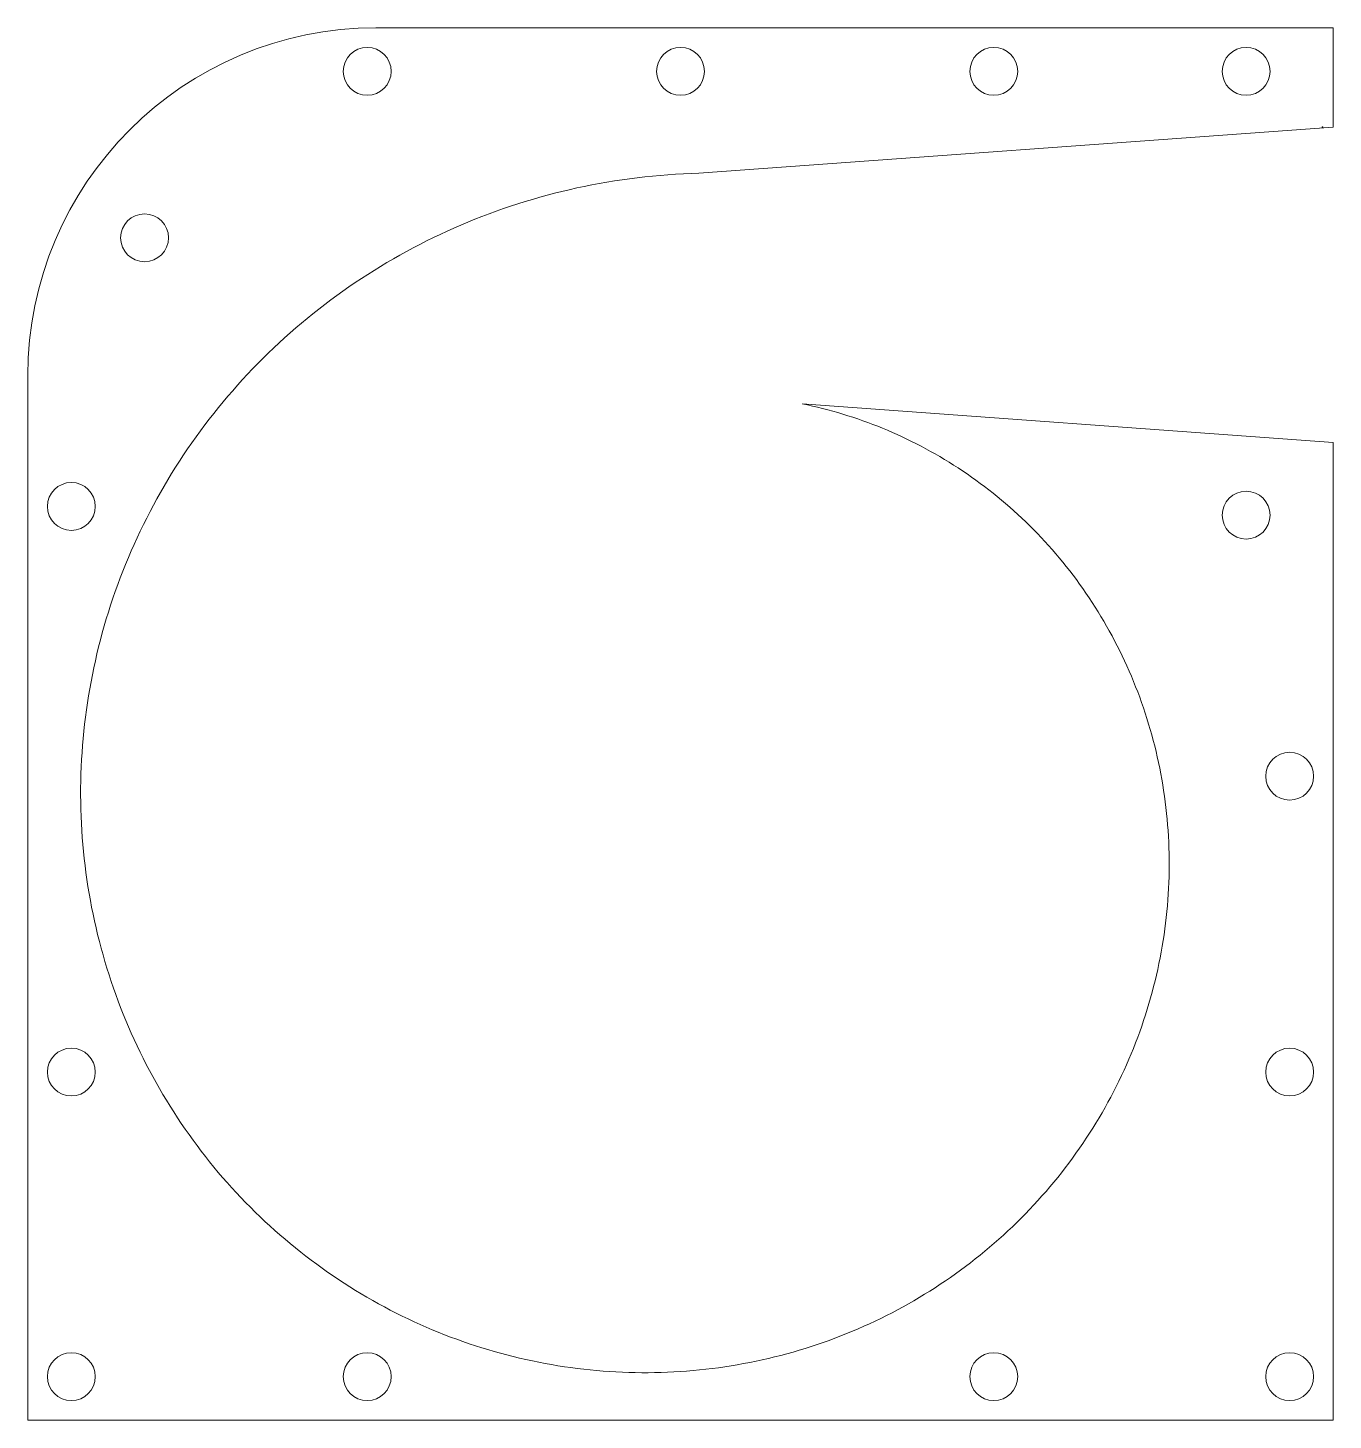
# Model space of a CAD drawing. Header units: millimetres. Extents: x -18 to 132, y -8 to 152.
import ezdxf

# ---------------------------------------------------------------- set-up
doc = ezdxf.new("R2010")
doc.units = ezdxf.units.MM
doc.header["$PDSIZE"] = -1

msp = doc.modelspace()

# ---------------------------------------------------------------- linework, layer by layer
at = {"color": 7, "linetype": 'Continuous', "lineweight": 15}
for p, q in [((131.82, 152.22), (21.82, 152.22)), ((131.82, 140.81), (131.82, 152.22)), ((131.82, 140.81), (58.92, 135.51)), ((-18.18, 112.22), (-18.18, -7.78)), ((70.81, 109), (131.82, 104.58)), ((131.82, -7.78), (131.82, 104.58)), ((-18.18, -7.78), (131.82, -7.78))]:
    msp.add_line(p, q, dxfattribs=at)
for centre in [(20.82, 147.22), (56.82, 147.22), (92.82, 147.22), (121.82, 147.22), (-4.77, 128.09), (-13.18, 97.22), (121.82, 96.22), (126.82, 66.22), (-13.18, 32.22), (126.82, 32.22), (-13.18, -2.78), (20.82, -2.78), (92.82, -2.78), (126.82, -2.78)]:
    msp.add_circle(centre, 2.75, dxfattribs=at)
msp.add_arc((21.82, 112.22), 40, 90, 180, dxfattribs=at)
msp.add_open_spline([(58.92, 135.51), (54.18, 135.39), (49.48, 134.82), (40.31, 132.81), (35.85, 131.38), (27.31, 127.73), (23.24, 125.51), (15.62, 120.37), (12.07, 117.45), (5.62, 111.04), (2.72, 107.55), (-2.36, 100.12), (-4.53, 96.18), (-8.08, 88.02), (-9.46, 83.79), (-11.39, 75.2), (-11.94, 70.84), (-12.22, 62.14), (-11.94, 57.79), (-10.6, 49.29), (-9.52, 45.12), (-6.63, 37.11), (-4.81, 33.27), (-0.52, 26.03), (1.96, 22.63), (7.48, 16.4), (10.52, 13.57), (17.04, 8.54), (20.51, 6.35), (27.77, 2.69), (31.55, 1.21), (39.28, -0.99), (43.22, -1.73), (51.13, -2.43), (55.09, -2.41), (62.89, -1.62), (66.73, -0.86), (74.16, 1.35), (77.74, 2.8), (84.53, 6.33), (87.73, 8.4), (93.66, 13.08), (96.38, 15.69), (101.26, 21.32), (103.42, 24.36), (107.1, 30.73), (108.63, 34.07), (111.01, 40.93), (111.87, 44.45), (112.9, 51.55), (113.08, 55.12), (112.76, 62.18), (112.27, 65.68), (110.66, 72.46), (109.53, 75.75), (106.7, 82.02), (105, 85), (101.1, 90.55), (98.9, 93.12), (94.09, 97.76), (91.48, 99.84), (85.96, 103.44), (83.05, 104.97), (77.04, 107.43), (73.94, 108.37), (70.81, 109)], degree=3, knots=[0, 0, 0, 0, 0.03125, 0.03125, 0.0625, 0.0625, 0.09375, 0.09375, 0.125, 0.125, 0.15625, 0.15625, 0.1875, 0.1875, 0.21875, 0.21875, 0.25, 0.25, 0.28125, 0.28125, 0.3125, 0.3125, 0.34375, 0.34375, 0.375, 0.375, 0.40625, 0.40625, 0.4375, 0.4375, 0.46875, 0.46875, 0.5, 0.5, 0.53125, 0.53125, 0.5625, 0.5625, 0.59375, 0.59375, 0.625, 0.625, 0.65625, 0.65625, 0.6875, 0.6875, 0.71875, 0.71875, 0.75, 0.75, 0.78125, 0.78125, 0.8125, 0.8125, 0.84375, 0.84375, 0.875, 0.875, 0.90625, 0.90625, 0.9375, 0.9375, 0.96875, 0.96875, 1, 1, 1, 1], dxfattribs=at)
at = {"color": 7, "linetype": 'Continuous'}
msp.add_point((130.6, 140.81), dxfattribs=at)

doc.saveas('drawing.dxf')
